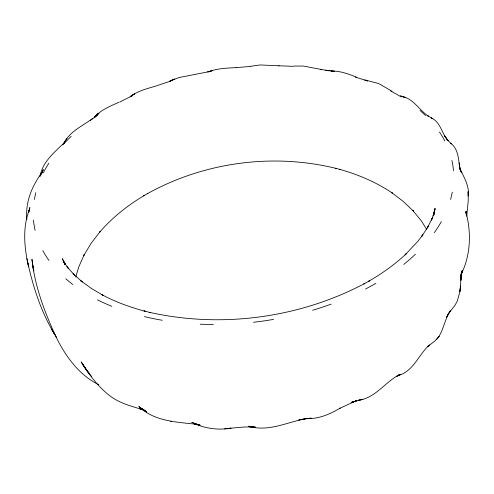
<?xml version="1.0" encoding="UTF-8"?>
<svg xmlns="http://www.w3.org/2000/svg" width="494" height="494" viewBox="0 0 494 494"><rect width="100%" height="100%" fill="white"/><g stroke="black" fill="none" stroke-linecap="round" stroke-linejoin="round"><path stroke-width="0.74" d="M460.686 275.918L462.656 270.601L461.347 273.904L460.772 278.554L461.989 270.811L460.853 280.265L461.594 271.472L459.939 291.435L457.24 301.303L454.77 305.576L448.361 313.752L446.471 317.698L450.262 310.843L447.502 315.438L441.617 331.406L439.209 336.192L435.091 340.848L427.477 346.72L429.416 344.966C418.307 354.846 413.355 371.963 397.374 375.743L400.776 374.279L396.373 376.496L399.634 374.588C384.962 381.948 375.366 398.325 358.082 400.35L362.818 399.232L351.808 402.184L356.6 400.838L351.16 402.758L355.791 400.906L339.551 408.445L340.175 408.106C329.689 414.392 317.982 419.468 305.477 418.455L311.473 418.344L305.23 418.714L311.097 418.152L298.833 419.925L304.662 418.887C286.174 422.673 267.767 432.065 248.575 426.211L255.472 427.125L249.118 426.767L253.453 426.804M461.291 272.355L461.038 277.511L461.106 276.307M433.862 215.273L434.893 208.727L433.133 215.915L434.09 213.223L431.441 220.083L432.485 217.724L427.291 228.067L428.409 226.067L421.722 236.385L422.907 234.767L417.597 241.603L405.031 254.935L406.204 253.793C394.873 264.438 382.134 273.503 368.685 281.271L369.666 280.716L363.812 284.007L364.751 283.476C299.494 318.013 221.516 328.485 149.466 312.338L150.516 312.597L144.001 310.973L145.1 311.245C130.101 307.293 115.448 301.902 101.739 294.615L103.172 295.412L91.248 288.354L80.664 280.666L82.239 281.913L73.087 273.725L74.699 275.356L66.986 266.748L68.209 268.254M460.606 286.032L459.939 291.435L460.451 287.304M466.719 216.211L468.25 200.508L468.071 191.678L468.263 196.044C469.584 185.417 463.477 176.784 459.574 167.657L461.581 172.9L460.414 170.282L459.482 166.379L460.112 169.461C458.327 160.457 458.92 149.237 450.676 143.229L451.386 143.859L447.403 139.876L444.23 135.208L448.126 140.778C441.698 133.757 440.704 122.024 431.213 117.881L432.787 118.813L427.119 115.368L428.712 116.393C419.122 110.298 413.466 98.318 401.418 96.318L405.024 97.423M28.819 212.253L29.85 207.517L28.448 212.537L29.115 210.259C22.384 228.345 24.311 248.235 28.615 266.63L26.849 258.572M34.345 199.459L35.796 192.666M452.337 192.141L450.627 199.465M461.526 273.231L460.723 277.035L462.384 270.533L461.742 272.558M75.767 276.949L78.774 266.859L84.431 254.225L83.801 255.454L91.168 243.258L100.072 231.661L99.387 232.489C112.082 217.675 127.576 205.424 144.31 195.47L143.76 195.791L147.823 193.432L147.298 193.741C204.028 162.137 272.997 152.868 336.056 168.405L335.463 168.244L340.008 169.454L339.39 169.288C358.15 174.481 376.323 182.218 392.471 193.166L391.581 192.549L403.221 201.391L413.54 211.222L412.601 210.203L421.376 220.904L426.6 229.259M39.995 176.63C42.342 161.878 54.284 152.535 64.214 142.754M461.235 274.139C470.801 255.04 471.492 231.989 465.78 211.611L466.379 214.989L466.256 211.352L466.336 214.983M41.039 174.913L43.274 169.627L41.897 172.832M41.897 172.949L42.453 171.9C32.048 185.54 25.225 202.046 26.849 219.515M66.956 138.444L63.714 143.569C69.598 131.484 82.479 126.032 92.73 118.412M436.375 339.693L439.209 336.192M95.447 116.306L98.936 113.262L94.749 116.942C101.19 109.619 110.465 106.13 119.097 102.172M90.34 120.375L97.343 115.454M130.706 96.281L134.769 93.767L130.194 96.694C138.036 90.655 147.86 88.531 157.111 85.635M375.909 283.365L365.467 289.095M170.121 80.948L179.155 77.521L207.746 71.914M208.165 71.889C217.082 68.4 226.69 68.079 236.132 67.653M208.178 71.902L212.266 70.698L207.585 71.865M250.483 66.301L260.19 64.955L279.147 65.807M224.579 428.841L231.05 428.15C217.706 430.472 203.899 428.428 191.796 422.333L199.44 425.229L193.333 423.407L200.119 425.198L194.117 423.79L197.094 424.34M230.624 428.205L243.196 427.082L253.533 426.816M293.306 66.079L303.125 66.029L321.119 69.407M213.389 324.527L200.231 324.225M143.785 409.927L141.191 408.334L146.564 411.916L138.863 406.537C154.566 421.648 176.877 422 197.125 424.358M170.646 421.283L171.628 421.407M325.657 70.173L334.605 71.352L330.832 71.025C339.773 70.71 348.147 73.884 356.316 77.083M320.359 69.321L329.313 70.846M364.665 79.867L378.756 83.566L392.001 91.254M144.785 410.526L139.882 408.754L141.204 409.18C131.003 406.167 120.517 403.32 111.693 397.133C99.732 388.587 90.655 376.712 82.764 364.467L89.284 373.705L85.678 369.018L91.723 376.626M400.356 95.657L403.901 97.071M143.556 409.921L145.52 410.928M144.291 410.199L142.365 409.162L143.692 409.952M145.02 410.736L146.348 411.527L145.082 410.724M98.769 384.777C79.33 375.07 65.974 356.952 56.538 337.884C44.88 312.992 34.889 286.767 31.943 259.257L32.357 262.172M72.686 284.482L65.739 278.795M420.005 110.458L425.525 115.485M68.617 268.755L63.973 262.172L65.27 264.315M51.475 329.171L54.908 334.704C41.403 312.758 33.333 287.786 27.769 262.759M53.247 332.042L56.643 337.563M65.245 264.241L63.819 261.82L65.443 264.827L62.349 258.702L64.788 263.79M65.14 264.512L63.967 262.055L64.813 264.055M33.092 266.519L33.364 267.933L32.462 262.901M33.629 269.316L33.895 270.718M32.647 264.982L33.536 270.897M459.321 164.737L459.766 168.219L459.099 162.909M415.454 254.194A211.494 127.403 -7.7 0 1 403.715 264.438M273.571 319.39A211.494 127.403 -7.7 0 1 253.521 322.273M162.23 320.26A211.494 127.403 -7.7 0 1 144.402 316.617M48.943 260.406A211.494 127.403 -7.7 0 1 42.836 250.637M157.66 85.481A211.494 127.403 -7.7 0 1 170.98 81.041M236.064 67.715A211.494 127.403 -7.7 0 1 250.316 66.492M278.733 65.813A211.494 127.403 -7.7 0 1 292.794 66.375M355.254 77.076A211.494 127.403 -7.7 0 1 367.579 81.115M451.911 160.439A211.506 127.415 -7.7 0 1 453.48 170.72M441.327 221.652A211.506 127.415 -7.7 0 1 434.288 232.699M331.134 304.137A211.506 127.415 -7.7 0 1 312.572 310.269M111.848 306.323A211.506 127.415 -7.7 0 1 97.411 299.809M35.111 230.389A211.506 127.415 -7.7 0 1 33.469 220.077M43.367 172.758A211.506 127.415 -7.7 0 1 48.85 163.162M62.843 144.903A211.506 127.415 -7.7 0 1 71.204 136.319M119.962 101.955A211.506 127.415 -7.7 0 1 132.083 95.941M390.6 91.038A211.506 127.415 -7.7 0 1 401.159 96.917M439.475 132.009A211.506 127.415 -7.7 0 1 444.828 141.037M435.047 208.746L433.51 215.458L435.047 208.746M97.516 114.231L94.126 117.689L98.176 113.632L97.516 114.231M174.289 79.145L169.819 81.177L174.592 79.034L174.289 79.145M86.135 369.586L81.201 361.985L86.135 369.586"/></g></svg>
